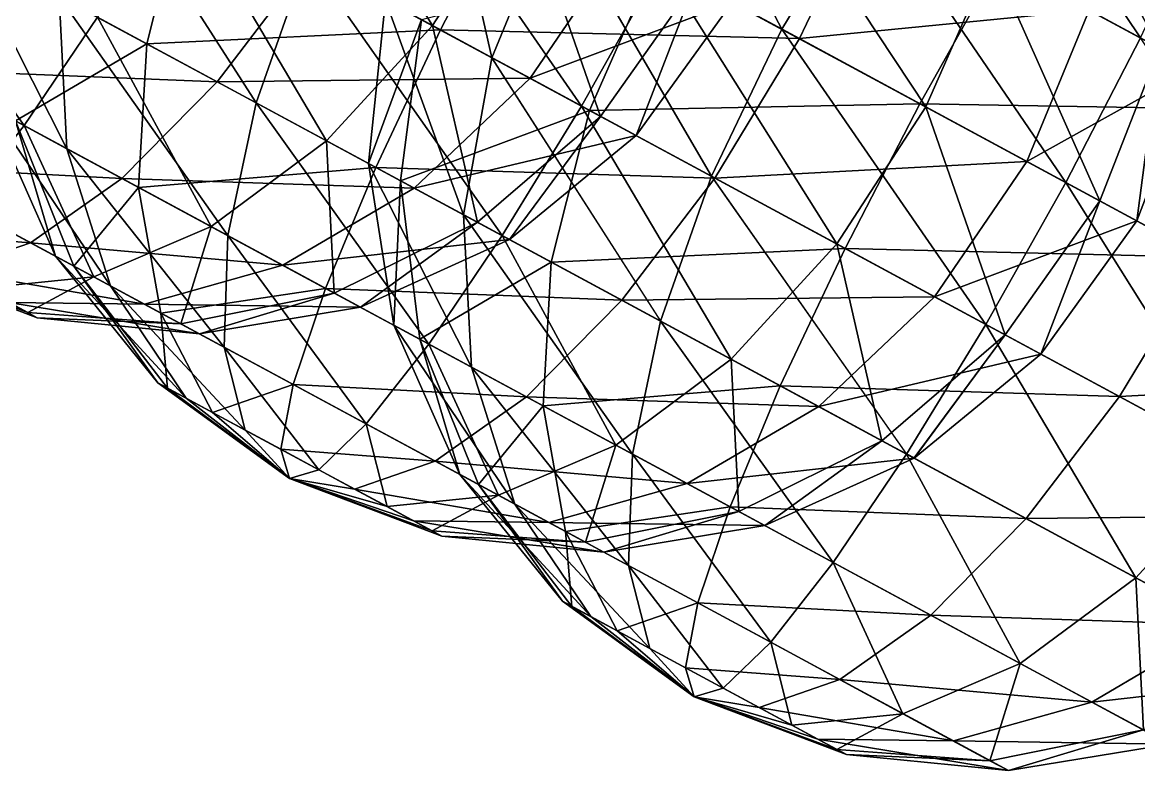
# Model space of a CAD drawing. Header units: metres. Extents: x -386 to 289, y -317 to 299.
# Drawn here: x -29.6 to 23.7, y -142.1 to -106.4 of the extents above; entities that cross this region are included whole.
import ezdxf

# ---------------------------------------------------------------- set-up
doc = ezdxf.new("R2010")
doc.units = ezdxf.units.M

msp = doc.modelspace()

# ---------------------------------------------------------------- linework, layer by layer
for points in [[(-18.420616, -93.21202, -253.28265), (-22.226267, -99.981346, -254.29596), (-10.0368, -106.558426, -260.05435), (-10.0367, -106.55833, -260.05426)], [(-18.420616, -93.21202, -253.28265), (-10.0368, -106.558426, -260.05435), (-5.801153, -100.02112, -259.24417), (-5.801053, -100.02102, -259.24408)], [(15.100467, -94.25479, -595.56995), (10.658516, -100.07953, -592.7996), (23.748768, -107.142654, -590.86115), (23.748867, -107.142555, -590.861)], [(15.100467, -94.25479, -595.56995), (23.748768, -107.142654, -590.86115), (26.836868, -100.58741, -593.83203), (26.836967, -100.58731, -593.8319)], [(0.1749878, -94.42293, -601.9154), (-4.225069, -100.87152, -601.29205), (6.628277, -106.72768, -591.8547), (6.628377, -106.72758, -591.85455)], [(0.1749878, -94.42293, -601.9154), (6.628277, -106.72768, -591.8547), (10.658516, -100.07953, -592.7996), (10.658616, -100.07943, -592.7995)], [(-12.672184, -96.313705, -423.57208), (-16.01606, -103.33219, -424.517), (-2.925806, -110.39531, -422.57858), (-2.9257061, -110.39521, -422.5785)], [(-12.672184, -96.313705, -423.57208), (-2.925806, -110.39531, -422.57858), (0.8798456, -103.625984, -421.56528), (0.87994564, -103.625885, -421.5652)], [(18.465185, -96.07029, -430.71228), (16.637775, -103.30576, -428.33698), (24.660282, -107.634476, -440.2492), (24.660381, -107.63438, -440.2491)], [(18.465185, -96.07029, -430.71228), (24.660282, -107.634476, -440.2492), (25.65797, -99.95131, -441.3925), (25.65807, -99.95121, -441.3924)], [(4.448308, -96.72868, -422.57858), (0.8798456, -103.625984, -421.56528), (13.499308, -110.43508, -427.5268), (13.499408, -110.43498, -427.5267)], [(4.448308, -96.72868, -422.57858), (13.499308, -110.43508, -427.5268), (16.637775, -103.30576, -428.33698), (16.637875, -103.305664, -428.33688)], [(-26.499588, -97.67558, -433.63284), (-27.844963, -105.17114, -435.46042), (-18.44569, -110.242714, -427.28738), (-18.445591, -110.242615, -427.2873)], [(-26.499588, -97.67558, -433.63284), (-18.44569, -110.242714, -427.28738), (-16.01606, -103.33219, -424.517), (-16.01596, -103.33209, -424.5169)], [(-9.471584, -98.04066, -615.63135), (-12.2668705, -105.35515, -615.7661), (-7.199127, -108.089554, -601.9154), (-7.199027, -108.089455, -601.9153)], [(-9.471584, -98.04066, -615.63135), (-7.199127, -108.089554, -601.9154), (-4.225069, -100.87152, -601.29205), (-4.224969, -100.87142, -601.29193)], [(-37.74615, -99.82875, -259.00476), (-39.095963, -106.160385, -263.4118), (-29.51323, -111.33095, -261.99277), (-29.51313, -111.33085, -261.99268)], [(-37.74615, -99.82875, -259.00476), (-29.51323, -111.33095, -261.99277), (-26.00975, -106.16138, -257.2668), (-26.009651, -106.16128, -257.26672)], [(-22.226267, -99.981346, -254.29596), (-26.00975, -106.16138, -257.2668), (-15.080973, -112.05823, -262.42963), (-15.080873, -112.05813, -262.42953)], [(-22.226267, -99.981346, -254.29596), (-15.080973, -112.05823, -262.42963), (-10.0368, -106.558426, -260.05435), (-10.0367, -106.55833, -260.05426)], [(-6.0809507, -99.87014, -481.04166), (-9.649416, -106.76745, -480.02835), (-21.838884, -100.19036, -474.26996), (-21.838785, -100.19026, -474.26987)], [(-5.801153, -100.02112, -259.24417), (-10.0368, -106.558426, -260.05435), (-2.0142918, -110.88714, -271.96658), (-2.0141919, -110.88704, -271.9665)], [(7.471078, -107.18242, -479.03485), (-9.649416, -106.76745, -480.02835), (-6.0809507, -99.87014, -481.04166), (-6.0808506, -99.87004, -481.04156)], [(10.814951, -100.16394, -478.08994), (7.471078, -107.18242, -479.03485), (-6.0809507, -99.87014, -481.04166), (-6.0808506, -99.87004, -481.04156)], [(-5.801153, -100.02112, -259.24417), (-2.0142918, -110.88714, -271.96658), (2.5043602, -104.502525, -271.57663), (2.50446, -104.502426, -271.57654)], [(10.658516, -100.07953, -592.7996), (6.628277, -106.72768, -591.8547), (20.180305, -114.039955, -589.84784), (20.180405, -114.039856, -589.8477)], [(10.658516, -100.07953, -592.7996), (20.180305, -114.039955, -589.84784), (23.748768, -107.142654, -590.86115), (23.748867, -107.142555, -590.861)], [(-21.838884, -100.19036, -474.26996), (-23.666292, -107.425835, -471.89468), (-30.859077, -103.544815, -461.21445), (-30.858978, -103.544716, -461.21436)], [(-9.649416, -106.76745, -480.02835), (-23.666292, -107.425835, -471.89468), (-21.838884, -100.19036, -474.26996), (-21.838785, -100.19026, -474.26987)], [(-21.838884, -100.19036, -474.26996), (-21.838884, -100.19036, -474.26996), (-9.649416, -106.76745, -480.02835), (-9.649316, -106.76735, -480.02826)], [(21.298477, -105.82054, -468.9741), (7.471078, -107.18242, -479.03485), (10.814951, -100.16394, -478.08994), (10.815051, -100.16384, -478.08984)], [(-4.225069, -100.87152, -601.29205), (-7.199127, -108.089554, -601.9154), (3.284401, -113.74616, -592.7996), (3.2845008, -113.74606, -592.7995)], [(-4.225069, -100.87152, -601.29205), (3.284401, -113.74616, -592.7996), (6.628277, -106.72768, -591.8547), (6.628377, -106.72758, -591.85455)], [(27.18747, -100.77658, -454.72836), (26.36622, -108.55495, -455.12344), (21.298477, -105.82054, -468.9741), (21.298576, -105.82044, -468.974)], [(-32.38858, -102.71954, -447.87857), (-31.179823, -110.4317, -448.50705), (-27.469975, -112.433426, -438.36768), (-27.469875, -112.43333, -438.36758)], [(-32.38858, -102.71954, -447.87857), (-27.469975, -112.433426, -438.36768), (-27.844963, -105.17114, -435.46042), (-27.844864, -105.17104, -435.46033)], [(-0.9760399, -102.6246, -301.31482), (-5.3760986, -109.073204, -300.69147), (-15.859625, -103.4166, -309.8073), (-15.859525, -103.416504, -309.80722)], [(4.2704735, -105.455475, -286.97556), (-5.3760986, -109.073204, -300.69147), (-0.9760399, -102.6246, -301.31482), (-0.97593987, -102.624504, -301.31473)], [(-20.301575, -109.24134, -307.03693), (-34.435257, -108.67517, -304.04892), (-32.037975, -102.90872, -308.77487), (-32.037876, -102.90862, -308.77478)], [(-15.859625, -103.4166, -309.8073), (-20.301575, -109.24134, -307.03693), (-32.037975, -102.90872, -308.77487), (-32.037876, -102.90862, -308.77478)], [(16.637775, -103.30576, -428.33698), (13.499308, -110.43508, -427.5268), (21.804821, -114.91649, -439.85925), (21.80492, -114.91639, -439.85916)], [(16.637775, -103.30576, -428.33698), (21.804821, -114.91649, -439.85925), (24.660282, -107.634476, -440.2492), (24.660381, -107.63438, -440.2491)], [(-23.666292, -107.425835, -471.89468), (-29.93099, -111.10554, -459.39575), (-30.859077, -103.544815, -461.21445), (-30.858978, -103.544716, -461.21436)], [(-5.3760986, -109.073204, -300.69147), (-20.301575, -109.24134, -307.03693), (-15.859625, -103.4166, -309.8073), (-15.859525, -103.416504, -309.80722)], [(-16.01606, -103.33219, -424.517), (-18.44569, -110.242714, -427.28738), (-6.709289, -116.57533, -425.54944), (-6.709189, -116.57523, -425.54935)], [(-16.01606, -103.33219, -424.517), (-6.709289, -116.57533, -425.54944), (-2.925806, -110.39531, -422.57858), (-2.9257061, -110.39521, -422.5785)], [(0.60004425, -103.47501, -643.36273), (-2.5384235, -110.60433, -642.55255), (-10.560936, -106.27562, -630.6403), (-10.560836, -106.27552, -630.6402)], [(0.8798456, -103.625984, -421.56528), (-2.925806, -110.39531, -422.57858), (9.26366, -116.97239, -428.33698), (9.263761, -116.97229, -428.33688)], [(13.21951, -110.28411, -649.3243), (-2.5384235, -110.60433, -642.55255), (0.60004425, -103.47501, -643.36273), (0.60014427, -103.474915, -643.3626)], [(17.02516, -103.514786, -648.311), (13.21951, -110.28411, -649.3243), (0.60004425, -103.47501, -643.36273), (0.60014427, -103.474915, -643.3626)], [(0.60004425, -103.47501, -643.36273), (0.60004425, -103.47501, -643.36273), (13.21951, -110.28411, -649.3243), (13.21961, -110.28401, -649.32416)], [(0.8798456, -103.625984, -421.56528), (9.26366, -116.97239, -428.33698), (13.499308, -110.43508, -427.5268), (13.499408, -110.43498, -427.5267)], [(30.115412, -110.57791, -646.3725), (13.21951, -110.28411, -649.3243), (17.02516, -103.514786, -648.311), (17.025259, -103.51469, -648.31085)], [(32.545044, -103.66737, -643.6022), (30.115412, -110.57791, -646.3725), (17.02516, -103.514786, -648.311), (17.025259, -103.51469, -648.31085)], [(2.5043602, -104.502525, -271.57663), (-2.0142918, -110.88714, -271.96658), (-0.30835533, -111.80762, -286.84082), (-0.30825534, -111.80752, -286.84073)], [(2.5043602, -104.502525, -271.57663), (-0.30835533, -111.80762, -286.84082), (4.2704735, -105.455475, -286.97556), (4.2705736, -105.455376, -286.97546)], [(-27.844963, -105.17114, -435.46042), (-27.469975, -112.433426, -438.36768), (-19.7955, -116.57435, -431.6944), (-19.7954, -116.57425, -431.6943)], [(-27.844963, -105.17114, -435.46042), (-19.7955, -116.57435, -431.6944), (-18.44569, -110.242714, -427.28738), (-18.445591, -110.242615, -427.2873)], [(-10.560936, -106.27562, -630.6403), (-13.0881195, -113.133514, -616.1612), (-12.2668705, -105.35515, -615.7661), (-12.26677, -105.35505, -615.766)], [(-12.2668705, -105.35515, -615.7661), (-13.0881195, -113.133514, -616.1612), (-8.544502, -115.58511, -603.743), (-8.544402, -115.585014, -603.74286)], [(-12.2668705, -105.35515, -615.7661), (-8.544502, -115.58511, -603.743), (-7.199127, -108.089554, -601.9154), (-7.199027, -108.089455, -601.9153)], [(4.2704735, -105.455475, -286.97556), (-0.30835533, -111.80762, -286.84082), (-5.3760986, -109.073204, -300.69147), (-5.3759985, -109.073105, -300.69138)], [(21.298477, -105.82054, -468.9741), (18.32442, -113.03857, -469.59744), (7.471078, -107.18242, -479.03485), (7.471178, -107.18232, -479.03476)], [(26.36622, -108.55495, -455.12344), (18.32442, -113.03857, -469.59744), (21.298477, -105.82054, -468.9741), (21.298576, -105.82044, -468.974)], [(-39.095963, -106.160385, -263.4118), (-32.497948, -115.13777, -268.15173), (-29.51323, -111.33095, -261.99277), (-29.51313, -111.33085, -261.99268)], [(-26.00975, -106.16138, -257.2668), (-29.51323, -111.33095, -261.99277), (-20.589922, -116.145706, -266.2082), (-20.589823, -116.14561, -266.2081)], [(-26.00975, -106.16138, -257.2668), (-20.589922, -116.145706, -266.2082), (-15.080973, -112.05823, -262.42963), (-15.080873, -112.05813, -262.42953)], [(-10.560936, -106.27562, -630.6403), (-11.558617, -113.958786, -629.4971), (-13.0881195, -113.133514, -616.1612), (-13.088019, -113.133415, -616.1611)], [(-2.5384235, -110.60433, -642.55255), (-11.558617, -113.958786, -629.4971), (-10.560936, -106.27562, -630.6403), (-10.560836, -106.27552, -630.6402)], [(-9.649416, -106.76745, -480.02835), (-12.737514, -113.322685, -477.0575), (-23.666292, -107.425835, -471.89468), (-23.666193, -107.425735, -471.8946)], [(-10.0368, -106.558426, -260.05435), (-15.080973, -112.05823, -262.42963), (-7.8881874, -115.93924, -273.10986), (-7.8880873, -115.93914, -273.10977)], [(3.440836, -113.83057, -478.08994), (-12.737514, -113.322685, -477.0575), (-9.649416, -106.76745, -480.02835), (-9.649316, -106.76735, -480.02826)], [(-10.0368, -106.558426, -260.05435), (-7.8881874, -115.93924, -273.10986), (-2.0142918, -110.88714, -271.96658), (-2.0141919, -110.88704, -271.9665)], [(7.471078, -107.18242, -479.03485), (3.440836, -113.83057, -478.08994), (-9.649416, -106.76745, -480.02835), (-9.649316, -106.76735, -480.02826)], [(6.628277, -106.72768, -591.8547), (3.284401, -113.74616, -592.7996), (16.374655, -120.80928, -590.86115), (16.374754, -120.80918, -590.861)], [(6.628277, -106.72768, -591.8547), (16.374655, -120.80928, -590.86115), (20.180305, -114.039955, -589.84784), (20.180405, -114.039856, -589.8477)], [(-23.666292, -107.425835, -471.89468), (-24.058105, -114.274376, -468.11612), (-29.93099, -111.10554, -459.39575), (-29.930891, -111.10544, -459.39566)], [(-12.737514, -113.322685, -477.0575), (-24.058105, -114.274376, -468.11612), (-23.666292, -107.425835, -471.89468), (-23.666193, -107.425735, -471.8946)], [(-23.666292, -107.425835, -471.89468), (-23.666292, -107.425835, -471.89468), (-12.737514, -113.322685, -477.0575), (-12.737413, -113.322586, -477.0574)], [(18.32442, -113.03857, -469.59744), (3.440836, -113.83057, -478.08994), (7.471078, -107.18242, -479.03485), (7.471178, -107.18232, -479.03476)], [(23.748768, -107.142654, -590.86115), (20.180305, -114.039955, -589.84784), (32.799767, -120.84905, -595.8094), (32.799866, -120.84895, -595.80927)], [(-7.199127, -108.089554, -601.9154), (-8.544502, -115.58511, -603.743), (0.8547716, -120.656685, -595.56995), (0.85487163, -120.656586, -595.5698)], [(-7.199127, -108.089554, -601.9154), (0.8547716, -120.656685, -595.56995), (3.284401, -113.74616, -592.7996), (3.2845008, -113.74606, -592.7995)], [(24.660282, -107.634476, -440.2492), (21.804821, -114.91649, -439.85925), (23.570934, -115.86944, -455.25818), (23.571033, -115.86934, -455.2581)], [(24.660282, -107.634476, -440.2492), (23.570934, -115.86944, -455.25818), (26.36622, -108.55495, -455.12344), (26.36632, -108.55485, -455.12335)], [(26.36622, -108.55495, -455.12344), (23.570934, -115.86944, -455.25818), (18.32442, -113.03857, -469.59744), (18.32452, -113.03847, -469.59735)], [(-24.852524, -113.84573, -302.62988), (-35.978348, -113.25986, -297.88995), (-34.435257, -108.67517, -304.04892), (-34.435158, -108.67507, -304.04883)], [(-20.301575, -109.24134, -307.03693), (-24.852524, -113.84573, -302.62988), (-34.435257, -108.67517, -304.04892), (-34.435158, -108.67507, -304.04883)], [(-5.3760986, -109.073204, -300.69147), (-10.902302, -114.31291, -298.8639), (-20.301575, -109.24134, -307.03693), (-20.301476, -109.24124, -307.03683)], [(-0.30835533, -111.80762, -286.84082), (-10.902302, -114.31291, -298.8639), (-5.3760986, -109.073204, -300.69147), (-5.3759985, -109.073105, -300.69138)], [(-10.902302, -114.31291, -298.8639), (-24.852524, -113.84573, -302.62988), (-20.301575, -109.24134, -307.03693), (-20.301476, -109.24124, -307.03683)], [(-18.44569, -110.242714, -427.28738), (-19.7955, -116.57435, -431.6944), (-10.2127695, -121.74491, -430.2754), (-10.212669, -121.74481, -430.2753)], [(-18.44569, -110.242714, -427.28738), (-10.2127695, -121.74491, -430.2754), (-6.709289, -116.57533, -425.54944), (-6.709189, -116.57523, -425.54935)], [(-29.93099, -111.10554, -459.39575), (-28.023434, -117.552086, -449.3261), (-31.179823, -110.4317, -448.50705), (-31.179724, -110.4316, -448.50696)], [(-31.179823, -110.4317, -448.50705), (-28.023434, -117.552086, -449.3261), (-25.400177, -118.96752, -442.15646), (-25.400078, -118.96742, -442.15637)], [(-31.179823, -110.4317, -448.50705), (-25.400177, -118.96752, -442.15646), (-27.469975, -112.433426, -438.36768), (-27.469875, -112.43333, -438.36758)], [(-2.5384235, -110.60433, -642.55255), (-4.3658314, -117.839806, -640.17725), (-11.558617, -113.958786, -629.4971), (-11.5585165, -113.95869, -629.49695)], [(-2.925806, -110.39531, -422.57858), (-6.709289, -116.57533, -425.54944), (4.219488, -122.47218, -430.71228), (4.2195883, -122.472084, -430.7122)], [(9.651045, -117.18142, -648.311), (-4.3658314, -117.839806, -640.17725), (-2.5384235, -110.60433, -642.55255), (-2.5383236, -110.60423, -642.5524)], [(-2.925806, -110.39531, -422.57858), (4.219488, -122.47218, -430.71228), (9.26366, -116.97239, -428.33698), (9.263761, -116.97229, -428.33688)], [(13.21951, -110.28411, -649.3243), (9.651045, -117.18142, -648.311), (-2.5384235, -110.60433, -642.55255), (-2.5383236, -110.60423, -642.5524)], [(-2.5384235, -110.60433, -642.55255), (-2.5384235, -110.60433, -642.55255), (9.651045, -117.18142, -648.311), (9.651145, -117.18132, -648.31085)], [(13.499308, -110.43508, -427.5268), (9.26366, -116.97239, -428.33698), (17.28617, -121.3011, -440.2492), (17.286268, -121.301, -440.2491)], [(26.771538, -117.59639, -647.31744), (9.651045, -117.18142, -648.311), (13.21951, -110.28411, -649.3243), (13.21961, -110.28401, -649.32416)], [(30.115412, -110.57791, -646.3725), (26.771538, -117.59639, -647.31744), (13.21951, -110.28411, -649.3243), (13.21961, -110.28401, -649.32416)], [(13.499308, -110.43508, -427.5268), (17.28617, -121.3011, -440.2492), (21.804821, -114.91649, -439.85925), (21.80492, -114.91639, -439.85916)], [(-24.058105, -114.274376, -468.11612), (-27.140377, -118.028564, -457.02557), (-29.93099, -111.10554, -459.39575), (-29.930891, -111.10544, -459.39566)], [(-29.93099, -111.10554, -459.39575), (-27.140377, -118.028564, -457.02557), (-28.023434, -117.552086, -449.3261), (-28.023335, -117.55199, -449.32602)], [(-2.0142918, -110.88714, -271.96658), (-7.8881874, -115.93924, -273.10986), (-6.3586864, -116.76452, -286.44574), (-6.3585863, -116.76442, -286.44565)], [(-2.0142918, -110.88714, -271.96658), (-6.3586864, -116.76452, -286.44574), (-0.30835533, -111.80762, -286.84082), (-0.30825534, -111.80752, -286.84073)], [(-29.51323, -111.33095, -261.99277), (-32.497948, -115.13777, -268.15173), (-26.188217, -118.54232, -271.1325), (-26.188118, -118.54222, -271.13242)], [(-29.51323, -111.33095, -261.99277), (-26.188217, -118.54232, -271.1325), (-20.589922, -116.145706, -266.2082), (-20.589823, -116.14561, -266.2081)], [(-0.30835533, -111.80762, -286.84082), (-6.3586864, -116.76452, -286.44574), (-10.902302, -114.31291, -298.8639), (-10.902202, -114.31281, -298.8638)], [(-15.080973, -112.05823, -262.42963), (-20.589922, -116.145706, -266.2082), (-14.717037, -119.314545, -274.92856), (-14.716937, -119.314445, -274.92847)], [(-15.080973, -112.05823, -262.42963), (-14.717037, -119.314545, -274.92856), (-7.8881874, -115.93924, -273.10986), (-7.8880873, -115.93914, -273.10977)], [(-27.469975, -112.433426, -438.36768), (-25.400177, -118.96752, -442.15646), (-19.973503, -121.8956, -437.43777), (-19.973404, -121.8955, -437.43768)], [(-27.469975, -112.433426, -438.36768), (-19.973503, -121.8956, -437.43777), (-19.7955, -116.57435, -431.6944), (-19.7954, -116.57425, -431.6943)], [(-29.202335, -116.91599, -296.88654), (-36.56209, -116.35033, -290.71765), (-35.978348, -113.25986, -297.88995), (-35.97825, -113.25976, -297.88986)], [(-24.852524, -113.84573, -302.62988), (-29.202335, -116.91599, -296.88654), (-35.978348, -113.25986, -297.88995), (-35.97825, -113.25976, -297.88986)], [(-12.737514, -113.322685, -477.0575), (-15.134795, -119.089134, -472.33154), (-24.058105, -114.274376, -468.11612), (-24.058006, -114.27428, -468.11603)], [(-1.0011129, -119.655304, -475.31955), (-15.134795, -119.089134, -472.33154), (-12.737514, -113.322685, -477.0575), (-12.737413, -113.322586, -477.0574)], [(-11.558617, -113.958786, -629.4971), (-11.879362, -120.84567, -616.7897), (-13.0881195, -113.133514, -616.1612), (-13.088019, -113.133415, -616.1611)], [(-13.0881195, -113.133514, -616.1612), (-11.879362, -120.84567, -616.7897), (-8.169514, -122.8474, -606.65027), (-8.169414, -122.8473, -606.65015)], [(-13.0881195, -113.133514, -616.1612), (-8.169514, -122.8474, -606.65027), (-8.544502, -115.58511, -603.743), (-8.544402, -115.585014, -603.74286)], [(3.440836, -113.83057, -478.08994), (-1.0011129, -119.655304, -475.31955), (-12.737514, -113.322685, -477.0575), (-12.737413, -113.322586, -477.0574)], [(18.32442, -113.03857, -469.59744), (13.924362, -119.48717, -468.9741), (3.440836, -113.83057, -478.08994), (3.4409359, -113.83047, -478.08984)], [(23.570934, -115.86944, -455.25818), (13.924362, -119.48717, -468.9741), (18.32442, -113.03857, -469.59744), (18.32452, -113.03847, -469.59735)], [(-17.178051, -117.98666, -295.95663), (-29.202335, -116.91599, -296.88654), (-24.852524, -113.84573, -302.62988), (-24.852425, -113.845634, -302.6298)], [(-10.902302, -114.31291, -298.8639), (-17.178051, -117.98666, -295.95663), (-24.852524, -113.84573, -302.62988), (-24.852425, -113.845634, -302.6298)], [(-11.558617, -113.958786, -629.4971), (-10.630529, -121.51951, -627.67834), (-11.879362, -120.84567, -616.7897), (-11.879262, -120.84557, -616.78955)], [(-4.3658314, -117.839806, -640.17725), (-10.630529, -121.51951, -627.67834), (-11.558617, -113.958786, -629.4971), (-11.5585165, -113.95869, -629.49695)], [(13.924362, -119.48717, -468.9741), (-1.0011129, -119.655304, -475.31955), (3.440836, -113.83057, -478.08994), (3.4409359, -113.83047, -478.08984)], [(3.284401, -113.74616, -592.7996), (0.8547716, -120.656685, -595.56995), (12.591171, -126.9893, -593.83203), (12.591271, -126.989204, -593.8319)], [(3.284401, -113.74616, -592.7996), (12.591171, -126.9893, -593.83203), (16.374655, -120.80928, -590.86115), (16.374754, -120.80918, -590.861)], [(-24.058105, -114.274376, -468.11612), (-22.98762, -120.26927, -463.1918), (-27.140377, -118.028564, -457.02557), (-27.140278, -118.028465, -457.02548)], [(-15.134795, -119.089134, -472.33154), (-22.98762, -120.26927, -463.1918), (-24.058105, -114.274376, -468.11612), (-24.058006, -114.27428, -468.11603)], [(-24.058105, -114.274376, -468.11612), (-24.058105, -114.274376, -468.11612), (-15.134795, -119.089134, -472.33154), (-15.134695, -119.089035, -472.33145)], [(-6.3586864, -116.76452, -286.44574), (-17.178051, -117.98666, -295.95663), (-10.902302, -114.31291, -298.8639), (-10.902202, -114.31281, -298.8638)], [(20.180305, -114.039955, -589.84784), (16.374655, -120.80928, -590.86115), (28.564121, -127.38636, -596.61957), (28.56422, -127.38626, -596.61945)], [(20.180305, -114.039955, -589.84784), (28.564121, -127.38636, -596.61957), (32.799767, -120.84905, -595.8094), (32.799866, -120.84895, -595.80927)], [(21.804821, -114.91649, -439.85925), (17.28617, -121.3011, -440.2492), (18.992105, -122.22157, -455.12344), (18.992205, -122.22147, -455.12335)], [(21.804821, -114.91649, -439.85925), (18.992105, -122.22157, -455.12344), (23.570934, -115.86944, -455.25818), (23.571033, -115.86934, -455.2581)], [(-32.497948, -115.13777, -268.15173), (-31.49435, -119.08474, -276.86697), (-26.188217, -118.54232, -271.1325), (-26.188118, -118.54222, -271.13242)], [(-7.8881874, -115.93924, -273.10986), (-14.717037, -119.314545, -274.92856), (-13.468205, -119.98838, -285.81726), (-13.468105, -119.98828, -285.81717)], [(-7.8881874, -115.93924, -273.10986), (-13.468205, -119.98838, -285.81726), (-6.3586864, -116.76452, -286.44574), (-6.3585863, -116.76442, -286.44565)], [(-8.544502, -115.58511, -603.743), (-8.169514, -122.8474, -606.65027), (-0.495039, -126.98832, -599.977), (-0.494939, -126.98822, -599.97687)], [(-8.544502, -115.58511, -603.743), (-0.495039, -126.98832, -599.977), (0.8547716, -120.656685, -595.56995), (0.85487163, -120.656586, -595.5698)], [(23.570934, -115.86944, -455.25818), (18.992105, -122.22157, -455.12344), (13.924362, -119.48717, -468.9741), (13.924462, -119.48707, -468.974)], [(-29.202335, -116.91599, -296.88654), (-33.054573, -118.24289, -290.19824), (-36.56209, -116.35033, -290.71765), (-36.561993, -116.35023, -290.71756)], [(-20.589922, -116.145706, -266.2082), (-26.188217, -118.54232, -271.1325), (-22.035461, -120.78303, -277.29874), (-22.035362, -120.78293, -277.29865)], [(-20.589922, -116.145706, -266.2082), (-22.035461, -120.78303, -277.29874), (-14.717037, -119.314545, -274.92856), (-14.716937, -119.314445, -274.92847)], [(-19.7955, -116.57435, -431.6944), (-19.973503, -121.8956, -437.43777), (-13.197489, -125.551735, -436.43436), (-13.197389, -125.551636, -436.43427)], [(-19.7955, -116.57435, -431.6944), (-13.197489, -125.551735, -436.43436), (-10.2127695, -121.74491, -430.2754), (-10.212669, -121.74481, -430.2753)], [(-6.709289, -116.57533, -425.54944), (-10.2127695, -121.74491, -430.2754), (-1.2894608, -126.55967, -434.4908), (-1.2893608, -126.55957, -434.49072)], [(-6.709289, -116.57533, -425.54944), (-1.2894608, -126.55967, -434.4908), (4.219488, -122.47218, -430.71228), (4.2195883, -122.472084, -430.7122)], [(-23.775661, -119.84407, -292.16785), (-33.054573, -118.24289, -290.19824), (-29.202335, -116.91599, -296.88654), (-29.202236, -116.91589, -296.88644)], [(-17.178051, -117.98666, -295.95663), (-23.775661, -119.84407, -292.16785), (-29.202335, -116.91599, -296.88654), (-29.202236, -116.91589, -296.88644)], [(-6.3586864, -116.76452, -286.44574), (-13.468205, -119.98838, -285.81726), (-17.178051, -117.98666, -295.95663), (-17.177952, -117.98656, -295.95654)], [(9.26366, -116.97239, -428.33698), (4.219488, -122.47218, -430.71228), (11.412273, -126.3532, -441.3925), (11.412374, -126.3531, -441.3924)], [(9.26366, -116.97239, -428.33698), (11.412273, -126.3532, -441.3925), (17.28617, -121.3011, -440.2492), (17.286268, -121.301, -440.2491)], [(-27.140377, -118.028564, -457.02557), (-23.13452, -123.59546, -450.2799), (-28.023434, -117.552086, -449.3261), (-28.023335, -117.55199, -449.32602)], [(-28.023434, -117.552086, -449.3261), (-23.13452, -123.59546, -450.2799), (-21.776623, -124.32814, -446.56863), (-21.776524, -124.32804, -446.56854)], [(-28.023434, -117.552086, -449.3261), (-21.776623, -124.32814, -446.56863), (-25.400177, -118.96752, -442.15646), (-25.400078, -118.96742, -442.15637)], [(9.651045, -117.18142, -648.311), (6.5629473, -123.73666, -645.3401), (-4.3658314, -117.839806, -640.17725), (-4.3657312, -117.83971, -640.1771)], [(22.741297, -124.24454, -646.3725), (6.5629473, -123.73666, -645.3401), (9.651045, -117.18142, -648.311), (9.651145, -117.18132, -648.31085)], [(26.771538, -117.59639, -647.31744), (22.741297, -124.24454, -646.3725), (9.651045, -117.18142, -648.311), (9.651145, -117.18132, -648.31085)], [(37.62488, -123.45254, -637.88007), (22.741297, -124.24454, -646.3725), (26.771538, -117.59639, -647.31744), (26.771637, -117.59629, -647.3173)], [(-31.49435, -119.08474, -276.86697), (-36.146713, -117.73599, -283.02084), (-29.344727, -120.24461, -280.05887), (-29.344627, -120.244514, -280.05878)], [(-29.344727, -120.24461, -280.05887), (-36.146713, -117.73599, -283.02084), (-28.88762, -120.49126, -284.0444), (-28.887522, -120.49116, -284.0443)], [(-28.88762, -120.49126, -284.0444), (-36.146713, -117.73599, -283.02084), (-30.245518, -119.758575, -287.75568), (-30.245419, -119.75848, -287.75558)], [(-22.98762, -120.26927, -463.1918), (-22.677416, -123.842094, -454.26544), (-27.140377, -118.028564, -457.02557), (-27.140278, -118.028465, -457.02548)], [(-27.140377, -118.028564, -457.02557), (-22.677416, -123.842094, -454.26544), (-23.13452, -123.59546, -450.2799), (-23.13442, -123.59536, -450.27982)], [(-13.468205, -119.98838, -285.81726), (-23.775661, -119.84407, -292.16785), (-17.178051, -117.98666, -295.95663), (-17.177952, -117.98656, -295.95654)], [(-4.3658314, -117.839806, -640.17725), (-4.7576447, -124.68835, -636.3987), (-10.630529, -121.51951, -627.67834), (-10.630429, -121.51941, -627.6782)], [(6.5629473, -123.73666, -645.3401), (-4.7576447, -124.68835, -636.3987), (-4.3658314, -117.839806, -640.17725), (-4.3657312, -117.83971, -640.1771)], [(-4.3658314, -117.839806, -640.17725), (-4.3658314, -117.839806, -640.17725), (6.5629473, -123.73666, -645.3401), (6.5630474, -123.73656, -645.33997)], [(-23.775661, -119.84407, -292.16785), (-30.245518, -119.758575, -287.75568), (-33.054573, -118.24289, -290.19824), (-33.054474, -118.24279, -290.19815)], [(-26.188217, -118.54232, -271.1325), (-31.49435, -119.08474, -276.86697), (-29.344727, -120.24461, -280.05887), (-29.344627, -120.244514, -280.05878)], [(-26.188217, -118.54232, -271.1325), (-29.344727, -120.24461, -280.05887), (-22.035461, -120.78303, -277.29874), (-22.035362, -120.78293, -277.29865)], [(-25.400177, -118.96752, -442.15646), (-21.776623, -124.32814, -446.56863), (-18.96757, -125.84382, -444.12607), (-18.96747, -125.84372, -444.12598)], [(-25.400177, -118.96752, -442.15646), (-18.96757, -125.84382, -444.12607), (-19.973503, -121.8956, -437.43777), (-19.973404, -121.8955, -437.43768)], [(-15.134795, -119.089134, -472.33154), (-16.677887, -123.67381, -466.17258), (-22.98762, -120.26927, -463.1918), (-22.98752, -120.26917, -463.1917)], [(-5.552064, -124.2597, -470.9125), (-16.677887, -123.67381, -466.17258), (-15.134795, -119.089134, -472.33154), (-15.134695, -119.089035, -472.33145)], [(-1.0011129, -119.655304, -475.31955), (-5.552064, -124.2597, -470.9125), (-15.134795, -119.089134, -472.33154), (-15.134695, -119.089035, -472.33145)], [(-21.152405, -121.2595, -284.9982), (-28.88762, -120.49126, -284.0444), (-30.245518, -119.758575, -287.75568), (-30.245419, -119.75848, -287.75558)], [(-21.152405, -121.2595, -284.9982), (-30.245518, -119.758575, -287.75568), (-23.775661, -119.84407, -292.16785), (-23.775562, -119.84397, -292.16776)], [(-14.717037, -119.314545, -274.92856), (-22.035461, -120.78303, -277.29874), (-21.152405, -121.2595, -284.9982), (-21.152306, -121.2594, -284.9981)], [(-14.717037, -119.314545, -274.92856), (-21.152405, -121.2595, -284.9982), (-13.468205, -119.98838, -285.81726), (-13.468105, -119.98828, -285.81717)], [(8.398159, -124.726875, -467.1465), (-5.552064, -124.2597, -470.9125), (-1.0011129, -119.655304, -475.31955), (-1.0010129, -119.655205, -475.31946)], [(13.924362, -119.48717, -468.9741), (8.398159, -124.726875, -467.1465), (-1.0011129, -119.655304, -475.31955), (-1.0010129, -119.655205, -475.31946)], [(18.992105, -122.22157, -455.12344), (8.398159, -124.726875, -467.1465), (13.924362, -119.48717, -468.9741), (13.924462, -119.48707, -468.974)], [(-22.035461, -120.78303, -277.29874), (-29.344727, -120.24461, -280.05887), (-28.88762, -120.49126, -284.0444), (-28.887522, -120.49116, -284.0443)], [(-13.468205, -119.98838, -285.81726), (-21.152405, -121.2595, -284.9982), (-23.775661, -119.84407, -292.16785), (-23.775562, -119.84397, -292.16776)], [(-16.677887, -123.67381, -466.17258), (-20.52779, -125.00197, -457.45734), (-22.98762, -120.26927, -463.1918), (-22.98752, -120.26917, -463.1917)], [(-22.98762, -120.26927, -463.1918), (-20.52779, -125.00197, -457.45734), (-22.677416, -123.842094, -454.26544), (-22.677317, -123.841995, -454.26535)], [(-22.98762, -120.26927, -463.1918), (-22.98762, -120.26927, -463.1918), (-16.677887, -123.67381, -466.17258), (-16.677788, -123.67371, -466.1725)], [(-22.035461, -120.78303, -277.29874), (-28.88762, -120.49126, -284.0444), (-21.152405, -121.2595, -284.9982), (-21.152306, -121.2594, -284.9981)], [(-10.630529, -121.51951, -627.67834), (-8.722973, -127.96606, -617.6087), (-11.879362, -120.84567, -616.7897), (-11.879262, -120.84557, -616.78955)], [(-11.879362, -120.84567, -616.7897), (-8.722973, -127.96606, -617.6087), (-6.099716, -129.3815, -610.4391), (-6.099616, -129.3814, -610.43896)], [(-11.879362, -120.84567, -616.7897), (-6.099716, -129.3815, -610.4391), (-8.169514, -122.8474, -606.65027), (-8.169414, -122.8473, -606.65015)], [(0.8547716, -120.656685, -595.56995), (-0.495039, -126.98832, -599.977), (9.087691, -132.15889, -598.558), (9.087791, -132.15878, -598.55786)], [(0.8547716, -120.656685, -595.56995), (9.087691, -132.15889, -598.558), (12.591171, -126.9893, -593.83203), (12.591271, -126.989204, -593.8319)], [(16.374655, -120.80928, -590.86115), (12.591171, -126.9893, -593.83203), (23.519949, -132.88615, -598.9949), (23.520048, -132.88605, -598.99475)], [(16.374655, -120.80928, -590.86115), (23.519949, -132.88615, -598.9949), (28.564121, -127.38636, -596.61957), (28.56422, -127.38626, -596.61945)], [(17.28617, -121.3011, -440.2492), (11.412273, -126.3532, -441.3925), (12.941774, -127.17848, -454.72836), (12.9418745, -127.17838, -454.72827)], [(17.28617, -121.3011, -440.2492), (12.941774, -127.17848, -454.72836), (18.992105, -122.22157, -455.12344), (18.992205, -122.22147, -455.12335)], [(-19.973503, -121.8956, -437.43777), (-18.96757, -125.84382, -444.12607), (-15.460047, -127.736374, -443.60666), (-15.459947, -127.736275, -443.60657)], [(-19.973503, -121.8956, -437.43777), (-15.460047, -127.736374, -443.60666), (-13.197489, -125.551735, -436.43436), (-13.197389, -125.551636, -436.43427)], [(-10.2127695, -121.74491, -430.2754), (-13.197489, -125.551735, -436.43436), (-6.8877573, -128.95628, -439.41513), (-6.887657, -128.95618, -439.41504)], [(-4.7576447, -124.68835, -636.3987), (-7.839916, -128.44254, -625.30817), (-10.630529, -121.51951, -627.67834), (-10.630429, -121.51941, -627.6782)], [(-10.630529, -121.51951, -627.67834), (-7.839916, -128.44254, -625.30817), (-8.722973, -127.96606, -617.6087), (-8.722873, -127.96596, -617.6086)], [(-10.2127695, -121.74491, -430.2754), (-6.8877573, -128.95628, -439.41513), (-1.2894608, -126.55967, -434.4908), (-1.2893608, -126.55957, -434.49072)], [(4.219488, -122.47218, -430.71228), (-1.2894608, -126.55967, -434.4908), (4.583423, -129.72852, -443.21118), (4.5835233, -129.72841, -443.2111)], [(4.219488, -122.47218, -430.71228), (4.583423, -129.72852, -443.21118), (11.412273, -126.3532, -441.3925), (11.412374, -126.3531, -441.3924)], [(18.992105, -122.22157, -455.12344), (12.941774, -127.17848, -454.72836), (8.398159, -124.726875, -467.1465), (8.398259, -124.726776, -467.14642)], [(-8.169514, -122.8474, -606.65027), (-6.099716, -129.3815, -610.4391), (-0.6730423, -132.30957, -605.72034), (-0.6729423, -132.30946, -605.7202)], [(-8.169514, -122.8474, -606.65027), (-0.6730423, -132.30957, -605.72034), (-0.495039, -126.98832, -599.977), (-0.494939, -126.98822, -599.97687)], [(37.62488, -123.45254, -637.88007), (33.224823, -129.90114, -637.2567), (22.741297, -124.24454, -646.3725), (22.741396, -124.24444, -646.3724)], [(-22.677416, -123.842094, -454.26544), (-16.84625, -128.14996, -451.30347), (-23.13452, -123.59546, -450.2799), (-23.13442, -123.59536, -450.27982)], [(-23.13452, -123.59546, -450.2799), (-16.84625, -128.14996, -451.30347), (-21.776623, -124.32814, -446.56863), (-21.776524, -124.32804, -446.56854)], [(-20.52779, -125.00197, -457.45734), (-16.84625, -128.14996, -451.30347), (-22.677416, -123.842094, -454.26544), (-22.677317, -123.841995, -454.26535)], [(-16.677887, -123.67381, -466.17258), (-17.261631, -126.7643, -459.00027), (-20.52779, -125.00197, -457.45734), (-20.52769, -125.00187, -457.45724)], [(-9.901874, -127.329956, -465.16916), (-17.261631, -126.7643, -459.00027), (-16.677887, -123.67381, -466.17258), (-16.677788, -123.67371, -466.1725)], [(-5.552064, -124.2597, -470.9125), (-9.901874, -127.329956, -465.16916), (-16.677887, -123.67381, -466.17258), (-16.677788, -123.67371, -466.1725)], [(6.5629473, -123.73666, -645.3401), (4.1656656, -129.5031, -640.61414), (-4.7576447, -124.68835, -636.3987), (-4.7575445, -124.68825, -636.39856)], [(18.299347, -130.06927, -643.6022), (4.1656656, -129.5031, -640.61414), (6.5629473, -123.73666, -645.3401), (6.5630474, -123.73656, -645.33997)], [(22.741297, -124.24454, -646.3725), (18.299347, -130.06927, -643.6022), (6.5629473, -123.73666, -645.3401), (6.5630474, -123.73656, -645.33997)], [(-21.776623, -124.32814, -446.56863), (-16.84625, -128.14996, -451.30347), (-18.96757, -125.84382, -444.12607), (-18.96747, -125.84372, -444.12598)], [(2.1224098, -128.40062, -464.23926), (-9.901874, -127.329956, -465.16916), (-5.552064, -124.2597, -470.9125), (-5.551964, -124.2596, -470.9124)], [(8.398159, -124.726875, -467.1465), (2.1224098, -128.40062, -464.23926), (-5.552064, -124.2597, -470.9125), (-5.551964, -124.2596, -470.9124)], [(33.224823, -129.90114, -637.2567), (18.299347, -130.06927, -643.6022), (22.741297, -124.24454, -646.3725), (22.741396, -124.24444, -646.3724)], [(-17.261631, -126.7643, -459.00027), (-16.84625, -128.14996, -451.30347), (-20.52779, -125.00197, -457.45734), (-20.52769, -125.00187, -457.45724)], [(-4.7576447, -124.68835, -636.3987), (-3.6871586, -130.68324, -631.4744), (-7.839916, -128.44254, -625.30817), (-7.839816, -128.44243, -625.30804)], [(4.1656656, -129.5031, -640.61414), (-3.6871586, -130.68324, -631.4744), (-4.7576447, -124.68835, -636.3987), (-4.7575445, -124.68825, -636.39856)], [(-4.7576447, -124.68835, -636.3987), (-4.7576447, -124.68835, -636.3987), (4.1656656, -129.5031, -640.61414), (4.165766, -129.50299, -640.614)], [(12.941774, -127.17848, -454.72836), (2.1224098, -128.40062, -464.23926), (8.398159, -124.726875, -467.1465), (8.398259, -124.726776, -467.14642)], [(-13.197489, -125.551735, -436.43436), (-15.460047, -127.736374, -443.60666), (-12.19389, -129.4987, -445.1496), (-12.1937895, -129.4986, -445.1495)], [(-13.197489, -125.551735, -436.43436), (-12.19389, -129.4987, -445.1496), (-6.8877573, -128.95628, -439.41513), (-6.887657, -128.95618, -439.41504)], [(-18.96757, -125.84382, -444.12607), (-16.84625, -128.14996, -451.30347), (-15.460047, -127.736374, -443.60666), (-15.459947, -127.736275, -443.60657)], [(-1.2894608, -126.55967, -434.4908), (-6.8877573, -128.95628, -439.41513), (-2.7350006, -131.19699, -445.58136), (-2.7349007, -131.19688, -445.58127)], [(-1.2894608, -126.55967, -434.4908), (-2.7350006, -131.19699, -445.58136), (4.583423, -129.72852, -443.21118), (4.5835233, -129.72841, -443.2111)], [(11.412273, -126.3532, -441.3925), (4.583423, -129.72852, -443.21118), (5.8322554, -130.40234, -454.09988), (5.8323555, -130.40224, -454.0998)], [(11.412273, -126.3532, -441.3925), (5.8322554, -130.40234, -454.09988), (12.941774, -127.17848, -454.72836), (12.9418745, -127.17838, -454.72827)], [(-13.75411, -128.65686, -458.48087), (-16.84625, -128.14996, -451.30347), (-17.261631, -126.7643, -459.00027), (-17.261532, -126.7642, -459.00018)], [(-9.901874, -127.329956, -465.16916), (-13.75411, -128.65686, -458.48087), (-17.261631, -126.7643, -459.00027), (-17.261532, -126.7642, -459.00018)], [(-0.495039, -126.98832, -599.977), (-0.6730423, -132.30957, -605.72034), (6.102972, -135.96571, -604.717), (6.103072, -135.9656, -604.71686)], [(-0.495039, -126.98832, -599.977), (6.102972, -135.96571, -604.717), (9.087691, -132.15889, -598.558), (9.087791, -132.15878, -598.55786)], [(12.941774, -127.17848, -454.72836), (5.8322554, -130.40234, -454.09988), (2.1224098, -128.40062, -464.23926), (2.1225097, -128.40051, -464.23917)], [(12.591171, -126.9893, -593.83203), (9.087691, -132.15889, -598.558), (18.011, -136.97363, -602.77344), (18.011099, -136.97353, -602.7733)], [(12.591171, -126.9893, -593.83203), (18.011, -136.97363, -602.77344), (23.519949, -132.88615, -598.9949), (23.520048, -132.88605, -598.99475)], [(-15.460047, -127.736374, -443.60666), (-16.84625, -128.14996, -451.30347), (-12.19389, -129.4987, -445.1496), (-12.1937895, -129.4986, -445.1495)], [(-4.4752007, -130.25803, -460.45047), (-13.75411, -128.65686, -458.48087), (-9.901874, -127.329956, -465.16916), (-9.901773, -127.32986, -465.16907)], [(2.1224098, -128.40062, -464.23926), (-4.4752007, -130.25803, -460.45047), (-9.901874, -127.329956, -465.16916), (-9.901773, -127.32986, -465.16907)], [(28.564121, -127.38636, -596.61957), (23.519949, -132.88615, -598.9949), (30.712734, -136.76718, -609.67505), (30.712833, -136.76707, -609.6749)], [(-12.19389, -129.4987, -445.1496), (-16.84625, -128.14996, -451.30347), (-10.044265, -130.65857, -448.3415), (-10.044165, -130.65846, -448.3414)], [(-10.044265, -130.65857, -448.3415), (-16.84625, -128.14996, -451.30347), (-9.58716, -130.90521, -452.32703), (-9.58706, -130.9051, -452.32693)], [(-9.58716, -130.90521, -452.32703), (-16.84625, -128.14996, -451.30347), (-10.945057, -130.17253, -456.0383), (-10.944957, -130.17242, -456.0382)], [(-10.945057, -130.17253, -456.0383), (-16.84625, -128.14996, -451.30347), (-13.75411, -128.65686, -458.48087), (-13.75401, -128.65675, -458.48077)], [(-7.839916, -128.44254, -625.30817), (-3.8340588, -134.00943, -618.5625), (-8.722973, -127.96606, -617.6087), (-8.722873, -127.96596, -617.6086)], [(-8.722973, -127.96606, -617.6087), (-3.8340588, -134.00943, -618.5625), (-2.476162, -134.74211, -614.85126), (-2.476062, -134.742, -614.85114)], [(-8.722973, -127.96606, -617.6087), (-2.476162, -134.74211, -614.85126), (-6.099716, -129.3815, -610.4391), (-6.099616, -129.3814, -610.43896)], [(-4.4752007, -130.25803, -460.45047), (-10.945057, -130.17253, -456.0383), (-13.75411, -128.65686, -458.48087), (-13.75401, -128.65675, -458.48077)], [(-3.6871586, -130.68324, -631.4744), (-3.376955, -134.25607, -622.54803), (-7.839916, -128.44254, -625.30817), (-7.839816, -128.44243, -625.30804)], [(-7.839916, -128.44254, -625.30817), (-3.376955, -134.25607, -622.54803), (-3.8340588, -134.00943, -618.5625), (-3.8339589, -134.00932, -618.5624)], [(5.8322554, -130.40234, -454.09988), (-4.4752007, -130.25803, -460.45047), (2.1224098, -128.40062, -464.23926), (2.1225097, -128.40051, -464.23917)], [(-6.8877573, -128.95628, -439.41513), (-12.19389, -129.4987, -445.1496), (-10.044265, -130.65857, -448.3415), (-10.044165, -130.65846, -448.3414)], [(-6.8877573, -128.95628, -439.41513), (-10.044265, -130.65857, -448.3415), (-2.7350006, -131.19699, -445.58136), (-2.7349007, -131.19688, -445.58127)], [(-6.099716, -129.3815, -610.4391), (-2.476162, -134.74211, -614.85126), (0.33289146, -136.2578, -612.4086), (0.33299145, -136.25769, -612.4085)], [(-6.099716, -129.3815, -610.4391), (0.33289146, -136.2578, -612.4086), (-0.6730423, -132.30957, -605.72034), (-0.6729423, -132.30946, -605.7202)], [(4.1656656, -129.5031, -640.61414), (2.622573, -134.08778, -634.45514), (-3.6871586, -130.68324, -631.4744), (-3.6870587, -130.68314, -631.4743)], [(4.583423, -129.72852, -443.21118), (-2.7350006, -131.19699, -445.58136), (-1.851944, -131.67346, -453.28082), (-1.851844, -131.67336, -453.28073)], [(4.583423, -129.72852, -443.21118), (-1.851944, -131.67346, -453.28082), (5.8322554, -130.40234, -454.09988), (5.8323555, -130.40224, -454.0998)], [(13.748397, -134.67368, -639.1951), (2.622573, -134.08778, -634.45514), (4.1656656, -129.5031, -640.61414), (4.165766, -129.50299, -640.614)], [(18.299347, -130.06927, -643.6022), (13.748397, -134.67368, -639.1951), (4.1656656, -129.5031, -640.61414), (4.165766, -129.50299, -640.614)], [(33.224823, -129.90114, -637.2567), (27.69862, -135.14085, -635.42914), (18.299347, -130.06927, -643.6022), (18.299446, -130.06917, -643.60205)], [(-1.851944, -131.67346, -453.28082), (-9.58716, -130.90521, -452.32703), (-10.945057, -130.17253, -456.0383), (-10.944957, -130.17242, -456.0382)], [(-1.851944, -131.67346, -453.28082), (-10.945057, -130.17253, -456.0383), (-4.4752007, -130.25803, -460.45047), (-4.4751005, -130.25792, -460.45038)], [(5.8322554, -130.40234, -454.09988), (-1.851944, -131.67346, -453.28082), (-4.4752007, -130.25803, -460.45047), (-4.4751005, -130.25792, -460.45038)], [(27.69862, -135.14085, -635.42914), (13.748397, -134.67368, -639.1951), (18.299347, -130.06927, -643.6022), (18.299446, -130.06917, -643.60205)], [(-2.7350006, -131.19699, -445.58136), (-10.044265, -130.65857, -448.3415), (-9.58716, -130.90521, -452.32703), (-9.58706, -130.9051, -452.32693)], [(-2.7350006, -131.19699, -445.58136), (-9.58716, -130.90521, -452.32703), (-1.851944, -131.67346, -453.28082), (-1.851844, -131.67336, -453.28073)], [(2.622573, -134.08778, -634.45514), (-1.2273293, -135.41594, -625.7399), (-3.6871586, -130.68324, -631.4744), (-3.6870587, -130.68314, -631.4743)], [(-3.6871586, -130.68324, -631.4744), (-1.2273293, -135.41594, -625.7399), (-3.376955, -134.25607, -622.54803), (-3.3768551, -134.25597, -622.5479)], [(-3.6871586, -130.68324, -631.4744), (-3.6871586, -130.68324, -631.4744), (2.622573, -134.08778, -634.45514), (2.6226728, -134.08768, -634.455)], [(-0.6730423, -132.30957, -605.72034), (0.33289146, -136.2578, -612.4086), (3.840414, -138.15034, -611.8892), (3.840514, -138.15024, -611.8891)], [(-0.6730423, -132.30957, -605.72034), (3.840414, -138.15034, -611.8892), (6.102972, -135.96571, -604.717), (6.103072, -135.9656, -604.71686)], [(9.087691, -132.15889, -598.558), (6.102972, -135.96571, -604.717), (12.4127035, -139.37025, -607.69775), (12.412804, -139.37015, -607.69763)], [(9.087691, -132.15889, -598.558), (12.4127035, -139.37025, -607.69775), (18.011, -136.97363, -602.77344), (18.011099, -136.97353, -602.7733)], [(23.519949, -132.88615, -598.9949), (18.011, -136.97363, -602.77344), (23.883884, -140.14249, -611.4938), (23.883984, -140.14238, -611.49365)], [(23.519949, -132.88615, -598.9949), (23.883884, -140.14249, -611.4938), (30.712734, -136.76718, -609.67505), (30.712833, -136.76707, -609.6749)], [(-3.376955, -134.25607, -622.54803), (2.4542103, -138.56393, -619.58606), (-3.8340588, -134.00943, -618.5625), (-3.8339589, -134.00932, -618.5624)], [(-3.8340588, -134.00943, -618.5625), (2.4542103, -138.56393, -619.58606), (-2.476162, -134.74211, -614.85126), (-2.476062, -134.742, -614.85114)], [(2.622573, -134.08778, -634.45514), (2.0388288, -137.17827, -627.2829), (-1.2273293, -135.41594, -625.7399), (-1.2272292, -135.41583, -625.7398)], [(9.398587, -137.74393, -633.4518), (2.0388288, -137.17827, -627.2829), (2.622573, -134.08778, -634.45514), (2.6226728, -134.08768, -634.455)], [(13.748397, -134.67368, -639.1951), (9.398587, -137.74393, -633.4518), (2.622573, -134.08778, -634.45514), (2.6226728, -134.08768, -634.455)], [(-1.2273293, -135.41594, -625.7399), (2.4542103, -138.56393, -619.58606), (-3.376955, -134.25607, -622.54803), (-3.3768551, -134.25597, -622.5479)], [(-2.476162, -134.74211, -614.85126), (2.4542103, -138.56393, -619.58606), (0.33289146, -136.2578, -612.4086), (0.33299145, -136.25769, -612.4085)], [(21.42287, -138.81459, -632.52185), (9.398587, -137.74393, -633.4518), (13.748397, -134.67368, -639.1951), (13.748497, -134.67357, -639.195)], [(27.69862, -135.14085, -635.42914), (21.42287, -138.81459, -632.52185), (13.748397, -134.67368, -639.1951), (13.748497, -134.67357, -639.195)], [(32.242233, -137.59245, -623.0109), (21.42287, -138.81459, -632.52185), (27.69862, -135.14085, -635.42914), (27.698719, -135.14075, -635.429)], [(2.0388288, -137.17827, -627.2829), (2.4542103, -138.56393, -619.58606), (-1.2273293, -135.41594, -625.7399), (-1.2272292, -135.41583, -625.7398)], [(0.33289146, -136.2578, -612.4086), (2.4542103, -138.56393, -619.58606), (3.840414, -138.15034, -611.8892), (3.840514, -138.15024, -611.8891)], [(6.102972, -135.96571, -604.717), (3.840414, -138.15034, -611.8892), (7.106571, -139.91267, -613.4322), (7.1066713, -139.91257, -613.43207)], [(6.102972, -135.96571, -604.717), (7.106571, -139.91267, -613.4322), (12.4127035, -139.37025, -607.69775), (12.412804, -139.37015, -607.69763)], [(5.5463505, -139.07083, -626.7635), (2.4542103, -138.56393, -619.58606), (2.0388288, -137.17827, -627.2829), (2.0389287, -137.17816, -627.2828)], [(9.398587, -137.74393, -633.4518), (5.5463505, -139.07083, -626.7635), (2.0388288, -137.17827, -627.2829), (2.0389287, -137.17816, -627.2828)], [(18.011, -136.97363, -602.77344), (12.4127035, -139.37025, -607.69775), (16.56546, -141.61096, -613.86395), (16.56556, -141.61086, -613.86383)], [(18.011, -136.97363, -602.77344), (16.56546, -141.61096, -613.86395), (23.883884, -140.14249, -611.4938), (23.883984, -140.14238, -611.49365)], [(14.82526, -140.672, -628.73303), (5.5463505, -139.07083, -626.7635), (9.398587, -137.74393, -633.4518), (9.398687, -137.74382, -633.45166)], [(21.42287, -138.81459, -632.52185), (14.82526, -140.672, -628.73303), (9.398587, -137.74393, -633.4518), (9.398687, -137.74382, -633.45166)], [(32.242233, -137.59245, -623.0109), (25.132717, -140.81631, -622.38245), (21.42287, -138.81459, -632.52185), (21.42297, -138.81448, -632.5217)], [(3.840414, -138.15034, -611.8892), (2.4542103, -138.56393, -619.58606), (7.106571, -139.91267, -613.4322), (7.1066713, -139.91257, -613.43207)], [(7.106571, -139.91267, -613.4322), (2.4542103, -138.56393, -619.58606), (9.256196, -141.07254, -616.6241), (9.256296, -141.07243, -616.62396)], [(9.256196, -141.07254, -616.6241), (2.4542103, -138.56393, -619.58606), (9.713301, -141.31918, -620.6096), (9.713401, -141.31908, -620.6095)], [(9.713301, -141.31918, -620.6096), (2.4542103, -138.56393, -619.58606), (8.355404, -140.5865, -624.32086), (8.355504, -140.5864, -624.32074)], [(8.355404, -140.5865, -624.32086), (2.4542103, -138.56393, -619.58606), (5.5463505, -139.07083, -626.7635), (5.5464506, -139.07072, -626.76337)], [(25.132717, -140.81631, -622.38245), (14.82526, -140.672, -628.73303), (21.42287, -138.81459, -632.52185), (21.42297, -138.81448, -632.5217)], [(14.82526, -140.672, -628.73303), (8.355404, -140.5865, -624.32086), (5.5463505, -139.07083, -626.7635), (5.5464506, -139.07072, -626.76337)], [(12.4127035, -139.37025, -607.69775), (7.106571, -139.91267, -613.4322), (9.256196, -141.07254, -616.6241), (9.256296, -141.07243, -616.62396)], [(12.4127035, -139.37025, -607.69775), (9.256196, -141.07254, -616.6241), (16.56546, -141.61096, -613.86395), (16.56556, -141.61086, -613.86383)], [(17.448517, -142.08743, -621.5634), (9.713301, -141.31918, -620.6096), (8.355404, -140.5865, -624.32086), (8.355504, -140.5864, -624.32074)], [(17.448517, -142.08743, -621.5634), (8.355404, -140.5865, -624.32086), (14.82526, -140.672, -628.73303), (14.82536, -140.67189, -628.7329)], [(23.883884, -140.14249, -611.4938), (16.56546, -141.61096, -613.86395), (17.448517, -142.08743, -621.5634), (17.448616, -142.08733, -621.5633)], [(23.883884, -140.14249, -611.4938), (17.448517, -142.08743, -621.5634), (25.132717, -140.81631, -622.38245), (25.132816, -140.81621, -622.3823)], [(16.56546, -141.61096, -613.86395), (9.256196, -141.07254, -616.6241), (9.713301, -141.31918, -620.6096), (9.713401, -141.31908, -620.6095)], [(25.132717, -140.81631, -622.38245), (17.448517, -142.08743, -621.5634), (14.82526, -140.672, -628.73303), (14.82536, -140.67189, -628.7329)], [(16.56546, -141.61096, -613.86395), (9.713301, -141.31918, -620.6096), (17.448517, -142.08743, -621.5634), (17.448616, -142.08733, -621.5633)]]:
    msp.add_3dface(points)

doc.saveas('drawing.dxf')
